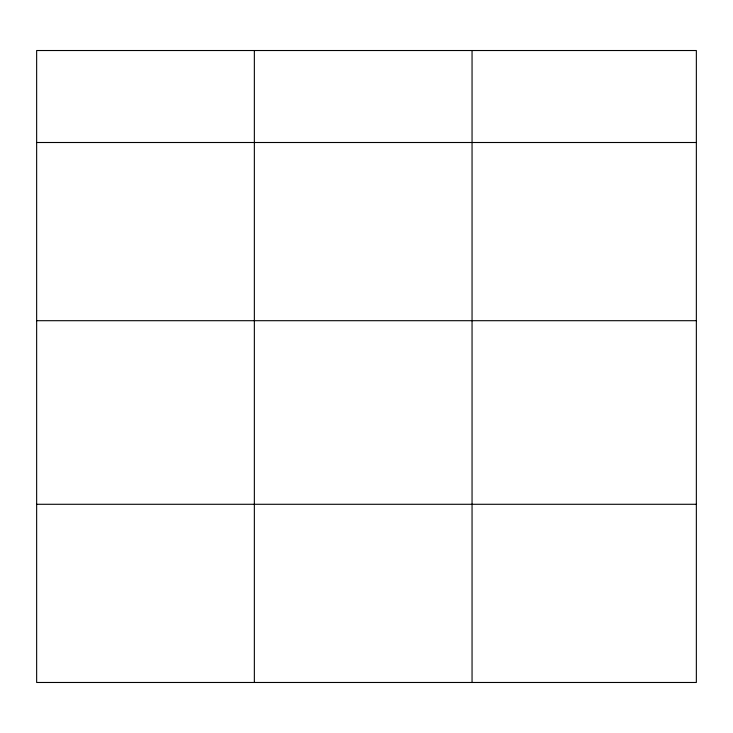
<?xml version="1.0" encoding="UTF-8"?>
<svg xmlns="http://www.w3.org/2000/svg" width="733" height="733" viewBox="0 0 733 733"><rect width="100%" height="100%" fill="white"/><g stroke="black" fill="none" stroke-linecap="round" stroke-linejoin="round"><path stroke-width="1.1" d="M696.35 320.697L696.35 50.522L36.65 50.522L36.65 682.478L696.35 682.478L696.35 320.697L36.65 320.697M36.65 142.504L696.35 142.504M36.65 504.286L696.35 504.286M472.052 50.522L472.052 682.478M254.351 50.522L254.351 682.478"/></g></svg>
